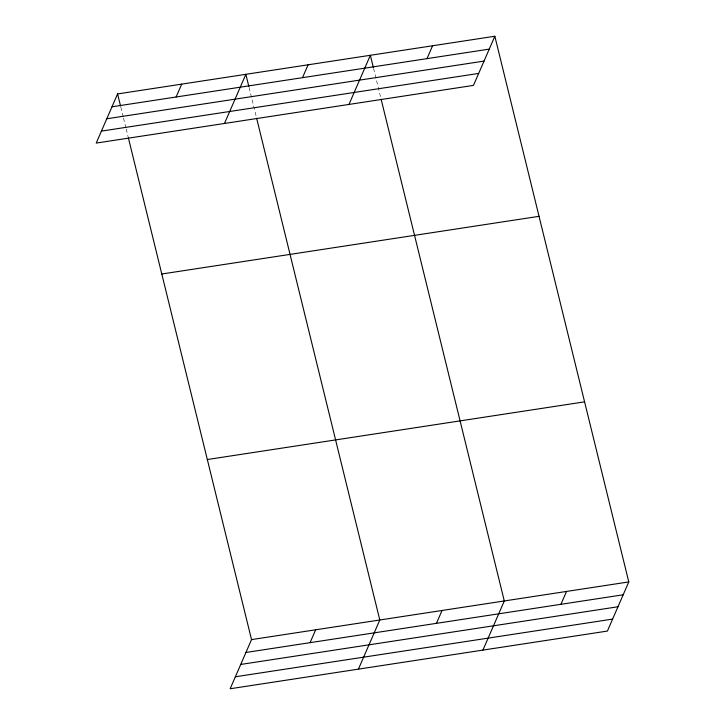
<?xml version="1.0" encoding="UTF-8"?>
<svg xmlns="http://www.w3.org/2000/svg" width="725" height="725" viewBox="0 0 725 725"><rect width="100%" height="100%" fill="white"/><g stroke="black" fill="none" stroke-linecap="round" stroke-linejoin="round"><path stroke-width="0.54" stroke-dasharray="3.62 2.72" d="M373.583 68.458L380.861 98.111M249.083 87.498L256.36 117.142M120.821 107.11L123.25 116.997M123.513 118.093L125.942 127.972M126.213 129.077L128.098 136.762"/><path stroke-width="1.09" d="M117.586 93.933L96.217 143.079L473.47 85.396L494.84 36.25L117.586 93.933L120.549 106.013M176.121 96.996L181.721 84.127M224.487 123.468L245.857 74.322L248.82 86.402M302.506 77.675L308.098 64.806M348.979 104.427L370.348 55.29L373.312 67.362M426.998 58.634L432.589 45.766M128.37 137.859L251.53 639.604L230.16 688.75L607.414 631.067L628.783 581.921L494.84 36.25M310.064 642.667L315.665 629.798M358.422 669.139L379.791 619.993L256.632 118.247M436.45 623.346L442.042 610.477M482.923 650.098L504.292 600.962L381.123 99.207M560.942 604.306L566.533 591.437M111.994 106.802L489.248 49.119M106.783 118.773L484.037 61.09M101.427 131.107L478.681 73.424M161.784 274.005L539.037 216.322M207.323 459.532L584.577 401.849M251.53 639.604L628.783 581.921M245.929 652.473L623.183 594.79M240.727 664.444L617.981 606.762M235.362 676.778L612.616 619.096"/></g></svg>
